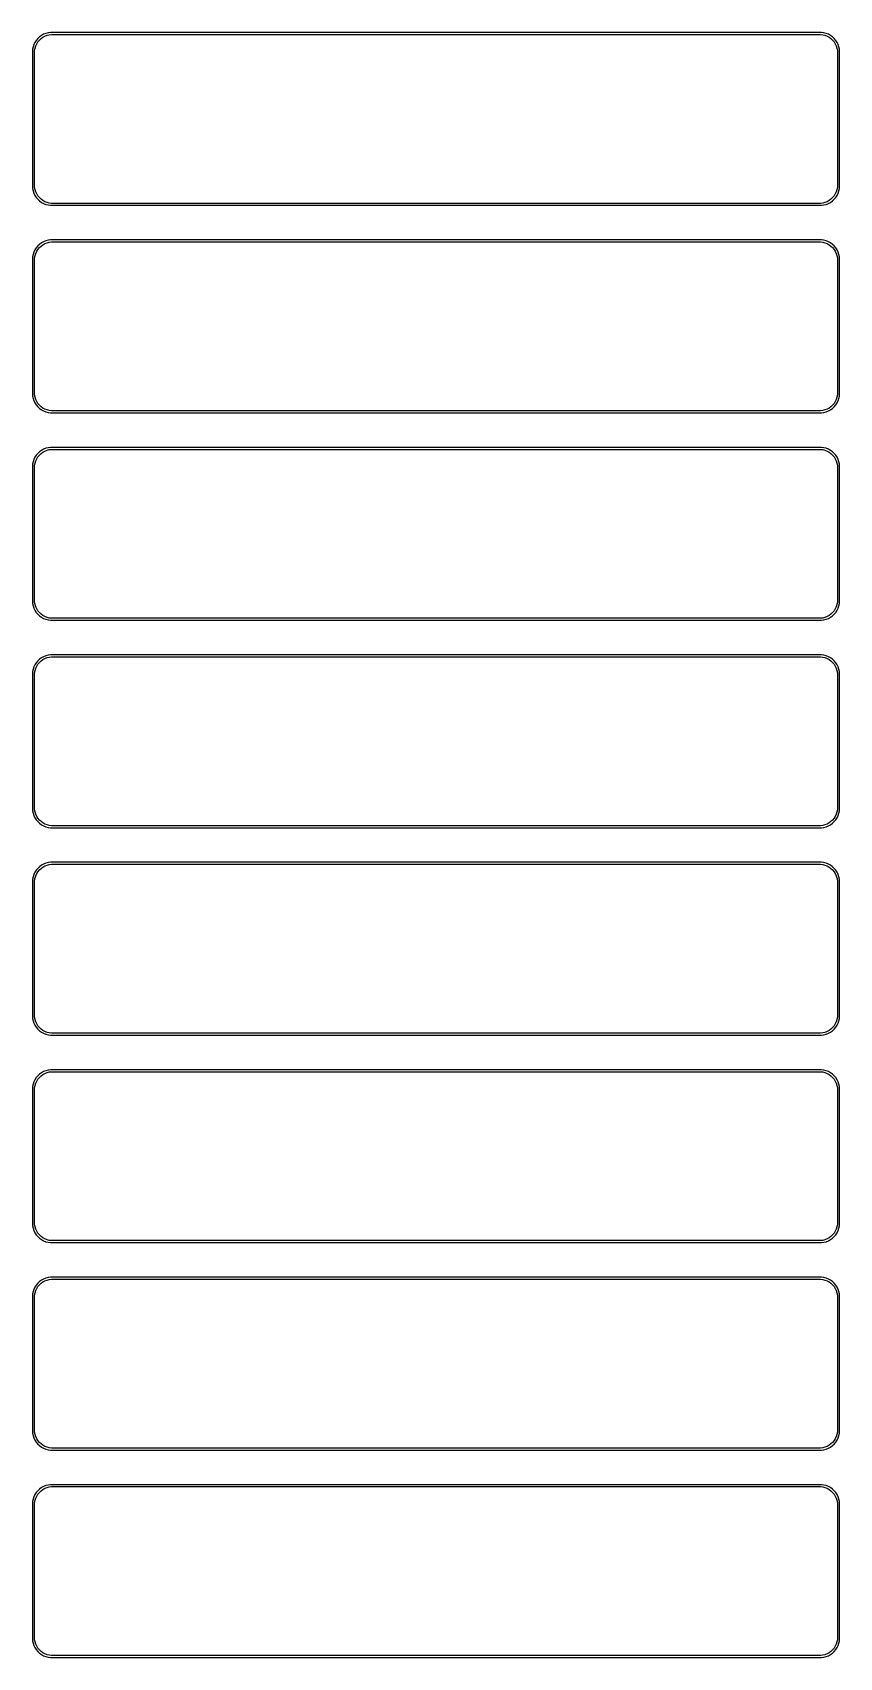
# Model space of a CAD drawing. Header units: metres. Extents: x -105 to 105, y 788 to 1588.
# Drawn here: x -105 to 105, y 1165.5 to 1588.5 of the extents above; entities that cross this region are included whole.
import ezdxf

# ---------------------------------------------------------------- set-up
doc = ezdxf.new("R2010")
doc.units = ezdxf.units.M

msp = doc.modelspace()

# ---------------------------------------------------------------- linework, layer by layer
for p, q in [((-104.045, 1586.44), (-104.382, 1585.91)), ((-103.645, 1586.92), (-104.045, 1586.44)), ((-103.187, 1587.35), (-103.645, 1586.92)), ((-103.593, 1586.04), (-103.213, 1586.5)), ((-103.213, 1586.5), (-102.778, 1586.91)), ((-102.679, 1587.72), (-103.187, 1587.35)), ((-102.778, 1586.91), (-102.295, 1587.26)), ((-102.129, 1588.02), (-102.679, 1587.72)), ((-102.295, 1587.26), (-101.772, 1587.55)), ((-101.545, 1588.26), (-102.129, 1588.02)), ((-101.772, 1587.55), (-101.218, 1587.77)), ((-100.937, 1588.41), (-101.545, 1588.26)), ((-101.218, 1587.77), (-100.64, 1587.92)), ((-100.314, 1588.49), (-100.937, 1588.41)), ((-100.64, 1587.92), (-100.048, 1587.99)), ((100.314, 1588.49), (-100.314, 1588.49)), ((-100.048, 1587.99), (100.048, 1587.99)), ((100.048, 1587.99), (100.64, 1587.92)), ((100.937, 1588.41), (100.314, 1588.49)), ((100.64, 1587.92), (101.218, 1587.77)), ((101.545, 1588.26), (100.937, 1588.41)), ((101.218, 1587.77), (101.772, 1587.55)), ((102.129, 1588.02), (101.545, 1588.26)), ((101.772, 1587.55), (102.295, 1587.26)), ((102.679, 1587.72), (102.129, 1588.02)), ((102.295, 1587.26), (102.778, 1586.91)), ((103.187, 1587.35), (102.679, 1587.72)), ((102.778, 1586.91), (103.213, 1586.5)), ((103.645, 1586.92), (103.187, 1587.35)), ((103.213, 1586.5), (103.593, 1586.04)), ((104.045, 1586.44), (103.645, 1586.92)), ((104.382, 1585.91), (104.045, 1586.44)), ((-104.961, 1584.13), (-105, 1583.5)), ((-105, 1583.5), (-105, 1548.5)), ((-104.843, 1584.74), (-104.961, 1584.13)), ((-104.649, 1585.34), (-104.843, 1584.74)), ((-104.382, 1585.91), (-104.649, 1585.34)), ((-104.5, 1583.25), (-104.463, 1583.85)), ((-104.5, 1548.75), (-104.5, 1583.25)), ((-104.463, 1583.85), (-104.351, 1584.43)), ((-104.351, 1584.43), (-104.166, 1585)), ((-104.166, 1585), (-103.912, 1585.54)), ((-103.912, 1585.54), (-103.593, 1586.04)), ((103.593, 1586.04), (103.912, 1585.54)), ((103.912, 1585.54), (104.166, 1585)), ((104.166, 1585), (104.351, 1584.43)), ((104.351, 1584.43), (104.463, 1583.85)), ((104.649, 1585.34), (104.382, 1585.91)), ((104.463, 1583.85), (104.5, 1583.25)), ((104.5, 1583.25), (104.5, 1548.75)), ((104.843, 1584.74), (104.649, 1585.34)), ((104.961, 1584.13), (104.843, 1584.74)), ((105, 1583.5), (104.961, 1584.13)), ((105, 1548.5), (105, 1583.5)), ((-105, 1548.5), (-104.961, 1547.87)), ((-104.463, 1548.15), (-104.5, 1548.75)), ((-104.351, 1547.57), (-104.463, 1548.15)), ((104.463, 1548.15), (104.351, 1547.57)), ((104.5, 1548.75), (104.463, 1548.15)), ((104.961, 1547.87), (105, 1548.5)), ((-104.961, 1547.87), (-104.843, 1547.26)), ((-104.843, 1547.26), (-104.649, 1546.66)), ((-104.649, 1546.66), (-104.382, 1546.09)), ((-104.382, 1546.09), (-104.045, 1545.56)), ((-104.166, 1547), (-104.351, 1547.57)), ((-103.912, 1546.46), (-104.166, 1547)), ((-104.045, 1545.56), (-103.645, 1545.08)), ((-103.593, 1545.96), (-103.912, 1546.46)), ((-103.645, 1545.08), (-103.187, 1544.65)), ((-103.213, 1545.5), (-103.593, 1545.96)), ((-102.778, 1545.09), (-103.213, 1545.5)), ((-103.187, 1544.65), (-102.679, 1544.28)), ((-102.295, 1544.74), (-102.778, 1545.09)), ((-102.679, 1544.28), (-102.129, 1543.98)), ((-101.772, 1544.45), (-102.295, 1544.74)), ((-102.129, 1543.98), (-101.545, 1543.74)), ((-101.218, 1544.23), (-101.772, 1544.45)), ((-100.64, 1544.08), (-101.218, 1544.23)), ((-100.048, 1544.01), (-100.64, 1544.08)), ((100.048, 1544.01), (-100.048, 1544.01)), ((100.64, 1544.08), (100.048, 1544.01)), ((101.218, 1544.23), (100.64, 1544.08)), ((101.772, 1544.45), (101.218, 1544.23)), ((101.545, 1543.74), (102.129, 1543.98)), ((102.295, 1544.74), (101.772, 1544.45)), ((102.129, 1543.98), (102.679, 1544.28)), ((102.778, 1545.09), (102.295, 1544.74)), ((102.679, 1544.28), (103.187, 1544.65)), ((103.213, 1545.5), (102.778, 1545.09)), ((103.187, 1544.65), (103.645, 1545.08)), ((103.593, 1545.96), (103.213, 1545.5)), ((103.912, 1546.46), (103.593, 1545.96)), ((103.645, 1545.08), (104.045, 1545.56)), ((104.166, 1547), (103.912, 1546.46)), ((104.045, 1545.56), (104.382, 1546.09)), ((104.351, 1547.57), (104.166, 1547)), ((104.382, 1546.09), (104.649, 1546.66)), ((104.649, 1546.66), (104.843, 1547.26)), ((104.843, 1547.26), (104.961, 1547.87)), ((-101.545, 1543.74), (-100.937, 1543.59)), ((-100.937, 1543.59), (-100.314, 1543.51)), ((-100.314, 1543.51), (100.314, 1543.51)), ((100.314, 1543.51), (100.937, 1543.59)), ((100.937, 1543.59), (101.545, 1543.74)), ((-104.649, 1531.34), (-104.843, 1530.74)), ((-104.382, 1531.91), (-104.649, 1531.34)), ((-104.045, 1532.44), (-104.382, 1531.91)), ((-104.166, 1531), (-103.912, 1531.54)), ((-103.645, 1532.92), (-104.045, 1532.44)), ((-103.912, 1531.54), (-103.593, 1532.04)), ((-103.187, 1533.35), (-103.645, 1532.92)), ((-103.593, 1532.04), (-103.213, 1532.5)), ((-103.213, 1532.5), (-102.778, 1532.91)), ((-102.679, 1533.72), (-103.187, 1533.35)), ((-102.778, 1532.91), (-102.295, 1533.26)), ((-102.129, 1534.02), (-102.679, 1533.72)), ((-102.295, 1533.26), (-101.772, 1533.55)), ((-101.545, 1534.26), (-102.129, 1534.02)), ((-101.772, 1533.55), (-101.218, 1533.77)), ((-100.937, 1534.41), (-101.545, 1534.26)), ((-101.218, 1533.77), (-100.64, 1533.92)), ((-100.314, 1534.49), (-100.937, 1534.41)), ((-100.64, 1533.92), (-100.048, 1533.99)), ((100.314, 1534.49), (-100.314, 1534.49)), ((-100.048, 1533.99), (100.048, 1533.99)), ((100.048, 1533.99), (100.64, 1533.92)), ((100.937, 1534.41), (100.314, 1534.49)), ((100.64, 1533.92), (101.218, 1533.77)), ((101.545, 1534.26), (100.937, 1534.41)), ((101.218, 1533.77), (101.772, 1533.55)), ((102.129, 1534.02), (101.545, 1534.26)), ((101.772, 1533.55), (102.295, 1533.26)), ((102.679, 1533.72), (102.129, 1534.02)), ((102.295, 1533.26), (102.778, 1532.91)), ((103.187, 1533.35), (102.679, 1533.72)), ((102.778, 1532.91), (103.213, 1532.5)), ((103.645, 1532.92), (103.187, 1533.35)), ((103.213, 1532.5), (103.593, 1532.04)), ((103.593, 1532.04), (103.912, 1531.54)), ((104.045, 1532.44), (103.645, 1532.92)), ((103.912, 1531.54), (104.166, 1531)), ((104.382, 1531.91), (104.045, 1532.44)), ((104.649, 1531.34), (104.382, 1531.91)), ((104.843, 1530.74), (104.649, 1531.34)), ((-104.961, 1530.13), (-105, 1529.5)), ((-105, 1529.5), (-105, 1494.5)), ((-104.843, 1530.74), (-104.961, 1530.13)), ((-104.5, 1529.25), (-104.463, 1529.85)), ((-104.5, 1494.75), (-104.5, 1529.25)), ((-104.463, 1529.85), (-104.351, 1530.43)), ((-104.351, 1530.43), (-104.166, 1531)), ((104.166, 1531), (104.351, 1530.43)), ((104.351, 1530.43), (104.463, 1529.85)), ((104.463, 1529.85), (104.5, 1529.25)), ((104.5, 1529.25), (104.5, 1494.75)), ((104.961, 1530.13), (104.843, 1530.74)), ((105, 1529.5), (104.961, 1530.13)), ((105, 1494.5), (105, 1529.5)), ((-105, 1494.5), (-104.961, 1493.87)), ((-104.961, 1493.87), (-104.843, 1493.26)), ((-104.843, 1493.26), (-104.649, 1492.66)), ((-104.463, 1494.15), (-104.5, 1494.75)), ((-104.351, 1493.57), (-104.463, 1494.15)), ((-104.166, 1493), (-104.351, 1493.57)), ((104.351, 1493.57), (104.166, 1493)), ((104.463, 1494.15), (104.351, 1493.57)), ((104.5, 1494.75), (104.463, 1494.15)), ((104.649, 1492.66), (104.843, 1493.26)), ((104.843, 1493.26), (104.961, 1493.87)), ((104.961, 1493.87), (105, 1494.5)), ((-104.649, 1492.66), (-104.382, 1492.09)), ((-104.382, 1492.09), (-104.045, 1491.56)), ((-103.912, 1492.46), (-104.166, 1493)), ((-104.045, 1491.56), (-103.645, 1491.08)), ((-103.593, 1491.96), (-103.912, 1492.46)), ((-103.645, 1491.08), (-103.187, 1490.65)), ((-103.213, 1491.5), (-103.593, 1491.96)), ((-102.778, 1491.09), (-103.213, 1491.5)), ((-103.187, 1490.65), (-102.679, 1490.28)), ((-102.295, 1490.74), (-102.778, 1491.09)), ((-102.679, 1490.28), (-102.129, 1489.98)), ((-101.772, 1490.45), (-102.295, 1490.74)), ((-102.129, 1489.98), (-101.545, 1489.74)), ((-101.218, 1490.23), (-101.772, 1490.45)), ((-101.545, 1489.74), (-100.937, 1489.59)), ((-100.64, 1490.08), (-101.218, 1490.23)), ((-100.937, 1489.59), (-100.314, 1489.51)), ((-100.048, 1490.01), (-100.64, 1490.08)), ((-100.314, 1489.51), (100.314, 1489.51)), ((100.048, 1490.01), (-100.048, 1490.01)), ((100.64, 1490.08), (100.048, 1490.01)), ((100.314, 1489.51), (100.937, 1489.59)), ((101.218, 1490.23), (100.64, 1490.08)), ((100.937, 1489.59), (101.545, 1489.74)), ((101.772, 1490.45), (101.218, 1490.23)), ((101.545, 1489.74), (102.129, 1489.98)), ((102.295, 1490.74), (101.772, 1490.45)), ((102.129, 1489.98), (102.679, 1490.28)), ((102.778, 1491.09), (102.295, 1490.74)), ((102.679, 1490.28), (103.187, 1490.65)), ((103.213, 1491.5), (102.778, 1491.09)), ((103.187, 1490.65), (103.645, 1491.08)), ((103.593, 1491.96), (103.213, 1491.5)), ((103.912, 1492.46), (103.593, 1491.96)), ((103.645, 1491.08), (104.045, 1491.56)), ((104.166, 1493), (103.912, 1492.46)), ((104.045, 1491.56), (104.382, 1492.09)), ((104.382, 1492.09), (104.649, 1492.66)), ((-100.314, 1480.49), (-100.937, 1480.41)), ((100.314, 1480.49), (-100.314, 1480.49)), ((100.937, 1480.41), (100.314, 1480.49)), ((-104.843, 1476.74), (-104.961, 1476.13)), ((-104.649, 1477.34), (-104.843, 1476.74)), ((-104.382, 1477.91), (-104.649, 1477.34)), ((-104.463, 1475.85), (-104.351, 1476.43)), ((-104.045, 1478.44), (-104.382, 1477.91)), ((-104.351, 1476.43), (-104.166, 1477)), ((-104.166, 1477), (-103.912, 1477.54)), ((-103.645, 1478.92), (-104.045, 1478.44)), ((-103.912, 1477.54), (-103.593, 1478.04)), ((-103.187, 1479.35), (-103.645, 1478.92)), ((-103.593, 1478.04), (-103.213, 1478.5)), ((-103.213, 1478.5), (-102.778, 1478.91)), ((-102.679, 1479.72), (-103.187, 1479.35)), ((-102.778, 1478.91), (-102.295, 1479.26)), ((-102.129, 1480.02), (-102.679, 1479.72)), ((-102.295, 1479.26), (-101.772, 1479.55)), ((-101.545, 1480.26), (-102.129, 1480.02)), ((-101.772, 1479.55), (-101.218, 1479.77)), ((-100.937, 1480.41), (-101.545, 1480.26)), ((-101.218, 1479.77), (-100.64, 1479.92)), ((-100.64, 1479.92), (-100.048, 1479.99)), ((-100.048, 1479.99), (100.048, 1479.99)), ((100.048, 1479.99), (100.64, 1479.92)), ((100.64, 1479.92), (101.218, 1479.77)), ((101.545, 1480.26), (100.937, 1480.41)), ((101.218, 1479.77), (101.772, 1479.55)), ((102.129, 1480.02), (101.545, 1480.26)), ((101.772, 1479.55), (102.295, 1479.26)), ((102.679, 1479.72), (102.129, 1480.02)), ((102.295, 1479.26), (102.778, 1478.91)), ((103.187, 1479.35), (102.679, 1479.72)), ((102.778, 1478.91), (103.213, 1478.5)), ((103.645, 1478.92), (103.187, 1479.35)), ((103.213, 1478.5), (103.593, 1478.04)), ((103.593, 1478.04), (103.912, 1477.54)), ((104.045, 1478.44), (103.645, 1478.92)), ((103.912, 1477.54), (104.166, 1477)), ((104.382, 1477.91), (104.045, 1478.44)), ((104.166, 1477), (104.351, 1476.43)), ((104.351, 1476.43), (104.463, 1475.85)), ((104.649, 1477.34), (104.382, 1477.91)), ((104.843, 1476.74), (104.649, 1477.34)), ((104.961, 1476.13), (104.843, 1476.74)), ((-104.961, 1476.13), (-105, 1475.5)), ((-105, 1475.5), (-105, 1440.5)), ((-104.5, 1475.25), (-104.463, 1475.85)), ((-104.5, 1440.75), (-104.5, 1475.25)), ((104.463, 1475.85), (104.5, 1475.25)), ((104.5, 1475.25), (104.5, 1440.75)), ((105, 1475.5), (104.961, 1476.13)), ((105, 1440.5), (105, 1475.5)), ((-105, 1440.5), (-104.961, 1439.87)), ((-104.961, 1439.87), (-104.843, 1439.26)), ((-104.843, 1439.26), (-104.649, 1438.66)), ((-104.649, 1438.66), (-104.382, 1438.09)), ((-104.463, 1440.15), (-104.5, 1440.75)), ((-104.351, 1439.57), (-104.463, 1440.15)), ((-104.166, 1439), (-104.351, 1439.57)), ((-103.912, 1438.46), (-104.166, 1439)), ((-103.593, 1437.96), (-103.912, 1438.46)), ((103.912, 1438.46), (103.593, 1437.96)), ((104.166, 1439), (103.912, 1438.46)), ((104.351, 1439.57), (104.166, 1439)), ((104.463, 1440.15), (104.351, 1439.57)), ((104.382, 1438.09), (104.649, 1438.66)), ((104.5, 1440.75), (104.463, 1440.15)), ((104.649, 1438.66), (104.843, 1439.26)), ((104.843, 1439.26), (104.961, 1439.87)), ((104.961, 1439.87), (105, 1440.5)), ((-104.382, 1438.09), (-104.045, 1437.56)), ((-104.045, 1437.56), (-103.645, 1437.08)), ((-103.645, 1437.08), (-103.187, 1436.65)), ((-103.213, 1437.5), (-103.593, 1437.96)), ((-102.778, 1437.09), (-103.213, 1437.5)), ((-103.187, 1436.65), (-102.679, 1436.28)), ((-102.295, 1436.74), (-102.778, 1437.09)), ((-102.679, 1436.28), (-102.129, 1435.98)), ((-101.772, 1436.45), (-102.295, 1436.74)), ((-102.129, 1435.98), (-101.545, 1435.74)), ((-101.218, 1436.23), (-101.772, 1436.45)), ((-101.545, 1435.74), (-100.937, 1435.59)), ((-100.64, 1436.08), (-101.218, 1436.23)), ((-100.937, 1435.59), (-100.314, 1435.51)), ((-100.048, 1436.01), (-100.64, 1436.08)), ((-100.314, 1435.51), (100.314, 1435.51)), ((100.048, 1436.01), (-100.048, 1436.01)), ((100.64, 1436.08), (100.048, 1436.01)), ((100.314, 1435.51), (100.937, 1435.59)), ((101.218, 1436.23), (100.64, 1436.08)), ((100.937, 1435.59), (101.545, 1435.74)), ((101.772, 1436.45), (101.218, 1436.23)), ((101.545, 1435.74), (102.129, 1435.98)), ((102.295, 1436.74), (101.772, 1436.45)), ((102.129, 1435.98), (102.679, 1436.28)), ((102.778, 1437.09), (102.295, 1436.74)), ((102.679, 1436.28), (103.187, 1436.65)), ((103.213, 1437.5), (102.778, 1437.09)), ((103.187, 1436.65), (103.645, 1437.08)), ((103.593, 1437.96), (103.213, 1437.5)), ((103.645, 1437.08), (104.045, 1437.56)), ((104.045, 1437.56), (104.382, 1438.09)), ((-102.679, 1425.72), (-103.187, 1425.35)), ((-102.129, 1426.02), (-102.679, 1425.72)), ((-102.295, 1425.26), (-101.772, 1425.55)), ((-101.545, 1426.26), (-102.129, 1426.02)), ((-101.772, 1425.55), (-101.218, 1425.77)), ((-100.937, 1426.41), (-101.545, 1426.26)), ((-101.218, 1425.77), (-100.64, 1425.92)), ((-100.314, 1426.49), (-100.937, 1426.41)), ((-100.64, 1425.92), (-100.048, 1425.99)), ((100.314, 1426.49), (-100.314, 1426.49)), ((-100.048, 1425.99), (100.048, 1425.99)), ((100.048, 1425.99), (100.64, 1425.92)), ((100.937, 1426.41), (100.314, 1426.49)), ((100.64, 1425.92), (101.218, 1425.77)), ((101.545, 1426.26), (100.937, 1426.41)), ((101.218, 1425.77), (101.772, 1425.55)), ((102.129, 1426.02), (101.545, 1426.26)), ((101.772, 1425.55), (102.295, 1425.26)), ((102.679, 1425.72), (102.129, 1426.02)), ((103.187, 1425.35), (102.679, 1425.72)), ((-104.961, 1422.13), (-105, 1421.5)), ((-105, 1421.5), (-105, 1386.5)), ((-104.843, 1422.74), (-104.961, 1422.13)), ((-104.649, 1423.34), (-104.843, 1422.74)), ((-104.382, 1423.91), (-104.649, 1423.34)), ((-104.5, 1421.25), (-104.463, 1421.85)), ((-104.5, 1386.75), (-104.5, 1421.25)), ((-104.463, 1421.85), (-104.351, 1422.43)), ((-104.045, 1424.44), (-104.382, 1423.91)), ((-104.351, 1422.43), (-104.166, 1423)), ((-104.166, 1423), (-103.912, 1423.54)), ((-103.645, 1424.92), (-104.045, 1424.44)), ((-103.912, 1423.54), (-103.593, 1424.04)), ((-103.187, 1425.35), (-103.645, 1424.92)), ((-103.593, 1424.04), (-103.213, 1424.5)), ((-103.213, 1424.5), (-102.778, 1424.91)), ((-102.778, 1424.91), (-102.295, 1425.26)), ((102.295, 1425.26), (102.778, 1424.91)), ((102.778, 1424.91), (103.213, 1424.5)), ((103.645, 1424.92), (103.187, 1425.35)), ((103.213, 1424.5), (103.593, 1424.04)), ((103.593, 1424.04), (103.912, 1423.54)), ((104.045, 1424.44), (103.645, 1424.92)), ((103.912, 1423.54), (104.166, 1423)), ((104.382, 1423.91), (104.045, 1424.44)), ((104.166, 1423), (104.351, 1422.43)), ((104.351, 1422.43), (104.463, 1421.85)), ((104.649, 1423.34), (104.382, 1423.91)), ((104.463, 1421.85), (104.5, 1421.25)), ((104.5, 1421.25), (104.5, 1386.75)), ((104.843, 1422.74), (104.649, 1423.34)), ((104.961, 1422.13), (104.843, 1422.74)), ((105, 1421.5), (104.961, 1422.13)), ((105, 1386.5), (105, 1421.5)), ((-105, 1386.5), (-104.961, 1385.87)), ((-104.961, 1385.87), (-104.843, 1385.26)), ((-104.843, 1385.26), (-104.649, 1384.66)), ((-104.649, 1384.66), (-104.382, 1384.09)), ((-104.463, 1386.15), (-104.5, 1386.75)), ((-104.351, 1385.57), (-104.463, 1386.15)), ((-104.382, 1384.09), (-104.045, 1383.56)), ((-104.166, 1385), (-104.351, 1385.57)), ((-103.912, 1384.46), (-104.166, 1385)), ((-104.045, 1383.56), (-103.645, 1383.08)), ((-103.593, 1383.96), (-103.912, 1384.46)), ((-103.213, 1383.5), (-103.593, 1383.96)), ((-102.778, 1383.09), (-103.213, 1383.5)), ((103.213, 1383.5), (102.778, 1383.09)), ((103.593, 1383.96), (103.213, 1383.5)), ((103.912, 1384.46), (103.593, 1383.96)), ((103.645, 1383.08), (104.045, 1383.56)), ((104.166, 1385), (103.912, 1384.46)), ((104.045, 1383.56), (104.382, 1384.09)), ((104.351, 1385.57), (104.166, 1385)), ((104.463, 1386.15), (104.351, 1385.57)), ((104.382, 1384.09), (104.649, 1384.66)), ((104.5, 1386.75), (104.463, 1386.15)), ((104.649, 1384.66), (104.843, 1385.26)), ((104.843, 1385.26), (104.961, 1385.87)), ((104.961, 1385.87), (105, 1386.5)), ((-103.645, 1383.08), (-103.187, 1382.65)), ((-103.187, 1382.65), (-102.679, 1382.28)), ((-102.295, 1382.74), (-102.778, 1383.09)), ((-102.679, 1382.28), (-102.129, 1381.98)), ((-101.772, 1382.45), (-102.295, 1382.74)), ((-102.129, 1381.98), (-101.545, 1381.74)), ((-101.218, 1382.23), (-101.772, 1382.45)), ((-101.545, 1381.74), (-100.937, 1381.59)), ((-100.64, 1382.08), (-101.218, 1382.23)), ((-100.937, 1381.59), (-100.314, 1381.51)), ((-100.048, 1382.01), (-100.64, 1382.08)), ((-100.314, 1381.51), (100.314, 1381.51)), ((100.048, 1382.01), (-100.048, 1382.01)), ((100.64, 1382.08), (100.048, 1382.01)), ((100.314, 1381.51), (100.937, 1381.59)), ((101.218, 1382.23), (100.64, 1382.08)), ((100.937, 1381.59), (101.545, 1381.74)), ((101.772, 1382.45), (101.218, 1382.23)), ((101.545, 1381.74), (102.129, 1381.98)), ((102.295, 1382.74), (101.772, 1382.45)), ((102.129, 1381.98), (102.679, 1382.28)), ((102.778, 1383.09), (102.295, 1382.74)), ((102.679, 1382.28), (103.187, 1382.65)), ((103.187, 1382.65), (103.645, 1383.08)), ((-103.645, 1370.92), (-104.045, 1370.44)), ((-103.187, 1371.35), (-103.645, 1370.92)), ((-103.593, 1370.04), (-103.213, 1370.5)), ((-103.213, 1370.5), (-102.778, 1370.91)), ((-102.679, 1371.72), (-103.187, 1371.35)), ((-102.778, 1370.91), (-102.295, 1371.26)), ((-102.129, 1372.02), (-102.679, 1371.72)), ((-102.295, 1371.26), (-101.772, 1371.55)), ((-101.545, 1372.26), (-102.129, 1372.02)), ((-101.772, 1371.55), (-101.218, 1371.77)), ((-100.937, 1372.41), (-101.545, 1372.26)), ((-101.218, 1371.77), (-100.64, 1371.92)), ((-100.314, 1372.49), (-100.937, 1372.41)), ((-100.64, 1371.92), (-100.048, 1371.99)), ((100.314, 1372.49), (-100.314, 1372.49)), ((-100.048, 1371.99), (100.048, 1371.99)), ((100.048, 1371.99), (100.64, 1371.92)), ((100.937, 1372.41), (100.314, 1372.49)), ((100.64, 1371.92), (101.218, 1371.77)), ((101.545, 1372.26), (100.937, 1372.41)), ((101.218, 1371.77), (101.772, 1371.55)), ((102.129, 1372.02), (101.545, 1372.26)), ((101.772, 1371.55), (102.295, 1371.26)), ((102.679, 1371.72), (102.129, 1372.02)), ((102.295, 1371.26), (102.778, 1370.91)), ((103.187, 1371.35), (102.679, 1371.72)), ((102.778, 1370.91), (103.213, 1370.5)), ((103.645, 1370.92), (103.187, 1371.35)), ((103.213, 1370.5), (103.593, 1370.04)), ((104.045, 1370.44), (103.645, 1370.92)), ((-104.961, 1368.13), (-105, 1367.5)), ((-105, 1367.5), (-105, 1332.5)), ((-104.843, 1368.74), (-104.961, 1368.13)), ((-104.649, 1369.34), (-104.843, 1368.74)), ((-104.382, 1369.91), (-104.649, 1369.34)), ((-104.5, 1367.25), (-104.463, 1367.85)), ((-104.5, 1332.75), (-104.5, 1367.25)), ((-104.463, 1367.85), (-104.351, 1368.43)), ((-104.045, 1370.44), (-104.382, 1369.91)), ((-104.351, 1368.43), (-104.166, 1369)), ((-104.166, 1369), (-103.912, 1369.54)), ((-103.912, 1369.54), (-103.593, 1370.04)), ((103.593, 1370.04), (103.912, 1369.54)), ((103.912, 1369.54), (104.166, 1369)), ((104.382, 1369.91), (104.045, 1370.44)), ((104.166, 1369), (104.351, 1368.43)), ((104.351, 1368.43), (104.463, 1367.85)), ((104.649, 1369.34), (104.382, 1369.91)), ((104.463, 1367.85), (104.5, 1367.25)), ((104.5, 1367.25), (104.5, 1332.75)), ((104.843, 1368.74), (104.649, 1369.34)), ((104.961, 1368.13), (104.843, 1368.74)), ((105, 1367.5), (104.961, 1368.13)), ((105, 1332.5), (105, 1367.5)), ((-105, 1332.5), (-104.961, 1331.87)), ((-104.463, 1332.15), (-104.5, 1332.75)), ((104.5, 1332.75), (104.463, 1332.15)), ((104.961, 1331.87), (105, 1332.5)), ((-104.961, 1331.87), (-104.843, 1331.26)), ((-104.843, 1331.26), (-104.649, 1330.66)), ((-104.649, 1330.66), (-104.382, 1330.09)), ((-104.351, 1331.57), (-104.463, 1332.15)), ((-104.382, 1330.09), (-104.045, 1329.56)), ((-104.166, 1331), (-104.351, 1331.57)), ((-103.912, 1330.46), (-104.166, 1331)), ((-104.045, 1329.56), (-103.645, 1329.08)), ((-103.593, 1329.96), (-103.912, 1330.46)), ((-103.645, 1329.08), (-103.187, 1328.65)), ((-103.213, 1329.5), (-103.593, 1329.96)), ((-102.778, 1329.09), (-103.213, 1329.5)), ((-103.187, 1328.65), (-102.679, 1328.28)), ((-102.295, 1328.74), (-102.778, 1329.09)), ((-102.679, 1328.28), (-102.129, 1327.98)), ((-101.772, 1328.45), (-102.295, 1328.74)), ((-101.218, 1328.23), (-101.772, 1328.45)), ((-100.64, 1328.08), (-101.218, 1328.23)), ((101.218, 1328.23), (100.64, 1328.08)), ((101.772, 1328.45), (101.218, 1328.23)), ((102.295, 1328.74), (101.772, 1328.45)), ((102.129, 1327.98), (102.679, 1328.28)), ((102.778, 1329.09), (102.295, 1328.74)), ((102.679, 1328.28), (103.187, 1328.65)), ((103.213, 1329.5), (102.778, 1329.09)), ((103.187, 1328.65), (103.645, 1329.08)), ((103.593, 1329.96), (103.213, 1329.5)), ((103.912, 1330.46), (103.593, 1329.96)), ((103.645, 1329.08), (104.045, 1329.56)), ((104.166, 1331), (103.912, 1330.46)), ((104.045, 1329.56), (104.382, 1330.09)), ((104.351, 1331.57), (104.166, 1331)), ((104.463, 1332.15), (104.351, 1331.57)), ((104.382, 1330.09), (104.649, 1330.66)), ((104.649, 1330.66), (104.843, 1331.26)), ((104.843, 1331.26), (104.961, 1331.87)), ((-102.129, 1327.98), (-101.545, 1327.74)), ((-101.545, 1327.74), (-100.937, 1327.59)), ((-100.937, 1327.59), (-100.314, 1327.51)), ((-100.048, 1328.01), (-100.64, 1328.08)), ((-100.314, 1327.51), (100.314, 1327.51)), ((100.048, 1328.01), (-100.048, 1328.01)), ((100.64, 1328.08), (100.048, 1328.01)), ((100.314, 1327.51), (100.937, 1327.59)), ((100.937, 1327.59), (101.545, 1327.74)), ((101.545, 1327.74), (102.129, 1327.98)), ((-104.382, 1315.91), (-104.649, 1315.34)), ((-104.045, 1316.44), (-104.382, 1315.91)), ((-104.166, 1315), (-103.912, 1315.54)), ((-103.645, 1316.92), (-104.045, 1316.44)), ((-103.912, 1315.54), (-103.593, 1316.04)), ((-103.187, 1317.35), (-103.645, 1316.92)), ((-103.593, 1316.04), (-103.213, 1316.5)), ((-103.213, 1316.5), (-102.778, 1316.91)), ((-102.679, 1317.72), (-103.187, 1317.35)), ((-102.778, 1316.91), (-102.295, 1317.26)), ((-102.129, 1318.02), (-102.679, 1317.72)), ((-102.295, 1317.26), (-101.772, 1317.55)), ((-101.545, 1318.26), (-102.129, 1318.02)), ((-101.772, 1317.55), (-101.218, 1317.77)), ((-100.937, 1318.41), (-101.545, 1318.26)), ((-101.218, 1317.77), (-100.64, 1317.92)), ((-100.314, 1318.49), (-100.937, 1318.41)), ((-100.64, 1317.92), (-100.048, 1317.99)), ((100.314, 1318.49), (-100.314, 1318.49)), ((-100.048, 1317.99), (100.048, 1317.99)), ((100.048, 1317.99), (100.64, 1317.92)), ((100.937, 1318.41), (100.314, 1318.49)), ((100.64, 1317.92), (101.218, 1317.77)), ((101.545, 1318.26), (100.937, 1318.41)), ((101.218, 1317.77), (101.772, 1317.55)), ((102.129, 1318.02), (101.545, 1318.26)), ((101.772, 1317.55), (102.295, 1317.26)), ((102.679, 1317.72), (102.129, 1318.02)), ((102.295, 1317.26), (102.778, 1316.91)), ((103.187, 1317.35), (102.679, 1317.72)), ((102.778, 1316.91), (103.213, 1316.5)), ((103.645, 1316.92), (103.187, 1317.35)), ((103.213, 1316.5), (103.593, 1316.04)), ((103.593, 1316.04), (103.912, 1315.54)), ((104.045, 1316.44), (103.645, 1316.92)), ((103.912, 1315.54), (104.166, 1315)), ((104.382, 1315.91), (104.045, 1316.44)), ((104.649, 1315.34), (104.382, 1315.91)), ((-104.961, 1314.13), (-105, 1313.5)), ((-105, 1313.5), (-105, 1278.5)), ((-104.843, 1314.74), (-104.961, 1314.13)), ((-104.649, 1315.34), (-104.843, 1314.74)), ((-104.5, 1313.25), (-104.463, 1313.85)), ((-104.5, 1278.75), (-104.5, 1313.25)), ((-104.463, 1313.85), (-104.351, 1314.43)), ((-104.351, 1314.43), (-104.166, 1315)), ((104.166, 1315), (104.351, 1314.43)), ((104.351, 1314.43), (104.463, 1313.85)), ((104.463, 1313.85), (104.5, 1313.25)), ((104.5, 1313.25), (104.5, 1278.75)), ((104.843, 1314.74), (104.649, 1315.34)), ((104.961, 1314.13), (104.843, 1314.74)), ((105, 1313.5), (104.961, 1314.13)), ((105, 1278.5), (105, 1313.5)), ((-105, 1278.5), (-104.961, 1277.87)), ((-104.961, 1277.87), (-104.843, 1277.26)), ((-104.463, 1278.15), (-104.5, 1278.75)), ((-104.351, 1277.57), (-104.463, 1278.15)), ((-104.166, 1277), (-104.351, 1277.57)), ((104.351, 1277.57), (104.166, 1277)), ((104.463, 1278.15), (104.351, 1277.57)), ((104.5, 1278.75), (104.463, 1278.15)), ((104.843, 1277.26), (104.961, 1277.87)), ((104.961, 1277.87), (105, 1278.5)), ((-104.843, 1277.26), (-104.649, 1276.66)), ((-104.649, 1276.66), (-104.382, 1276.09)), ((-104.382, 1276.09), (-104.045, 1275.56)), ((-103.912, 1276.46), (-104.166, 1277)), ((-104.045, 1275.56), (-103.645, 1275.08)), ((-103.593, 1275.96), (-103.912, 1276.46)), ((-103.645, 1275.08), (-103.187, 1274.65)), ((-103.213, 1275.5), (-103.593, 1275.96)), ((-102.778, 1275.09), (-103.213, 1275.5)), ((-103.187, 1274.65), (-102.679, 1274.28)), ((-102.295, 1274.74), (-102.778, 1275.09)), ((-102.679, 1274.28), (-102.129, 1273.98)), ((-101.772, 1274.45), (-102.295, 1274.74)), ((-102.129, 1273.98), (-101.545, 1273.74)), ((-101.218, 1274.23), (-101.772, 1274.45)), ((-101.545, 1273.74), (-100.937, 1273.59)), ((-100.64, 1274.08), (-101.218, 1274.23)), ((-100.937, 1273.59), (-100.314, 1273.51)), ((-100.048, 1274.01), (-100.64, 1274.08)), ((-100.314, 1273.51), (100.314, 1273.51)), ((100.048, 1274.01), (-100.048, 1274.01)), ((100.64, 1274.08), (100.048, 1274.01)), ((100.314, 1273.51), (100.937, 1273.59)), ((101.218, 1274.23), (100.64, 1274.08)), ((100.937, 1273.59), (101.545, 1273.74)), ((101.772, 1274.45), (101.218, 1274.23)), ((101.545, 1273.74), (102.129, 1273.98)), ((102.295, 1274.74), (101.772, 1274.45)), ((102.129, 1273.98), (102.679, 1274.28)), ((102.778, 1275.09), (102.295, 1274.74)), ((102.679, 1274.28), (103.187, 1274.65)), ((103.213, 1275.5), (102.778, 1275.09)), ((103.187, 1274.65), (103.645, 1275.08)), ((103.593, 1275.96), (103.213, 1275.5)), ((103.912, 1276.46), (103.593, 1275.96)), ((103.645, 1275.08), (104.045, 1275.56)), ((104.166, 1277), (103.912, 1276.46)), ((104.045, 1275.56), (104.382, 1276.09)), ((104.382, 1276.09), (104.649, 1276.66)), ((104.649, 1276.66), (104.843, 1277.26)), ((-104.843, 1260.74), (-104.961, 1260.13)), ((-104.649, 1261.34), (-104.843, 1260.74)), ((-104.382, 1261.91), (-104.649, 1261.34)), ((-104.045, 1262.44), (-104.382, 1261.91)), ((-104.351, 1260.43), (-104.166, 1261)), ((-104.166, 1261), (-103.912, 1261.54)), ((-103.645, 1262.92), (-104.045, 1262.44)), ((-103.912, 1261.54), (-103.593, 1262.04)), ((-103.187, 1263.35), (-103.645, 1262.92)), ((-103.593, 1262.04), (-103.213, 1262.5)), ((-103.213, 1262.5), (-102.778, 1262.91)), ((-102.679, 1263.72), (-103.187, 1263.35)), ((-102.778, 1262.91), (-102.295, 1263.26)), ((-102.129, 1264.02), (-102.679, 1263.72)), ((-102.295, 1263.26), (-101.772, 1263.55)), ((-101.545, 1264.26), (-102.129, 1264.02)), ((-101.772, 1263.55), (-101.218, 1263.77)), ((-100.937, 1264.41), (-101.545, 1264.26)), ((-101.218, 1263.77), (-100.64, 1263.92)), ((-100.314, 1264.49), (-100.937, 1264.41)), ((-100.64, 1263.92), (-100.048, 1263.99)), ((100.314, 1264.49), (-100.314, 1264.49)), ((-100.048, 1263.99), (100.048, 1263.99)), ((100.048, 1263.99), (100.64, 1263.92)), ((100.937, 1264.41), (100.314, 1264.49)), ((100.64, 1263.92), (101.218, 1263.77)), ((101.545, 1264.26), (100.937, 1264.41)), ((101.218, 1263.77), (101.772, 1263.55)), ((102.129, 1264.02), (101.545, 1264.26)), ((101.772, 1263.55), (102.295, 1263.26)), ((102.679, 1263.72), (102.129, 1264.02)), ((102.295, 1263.26), (102.778, 1262.91)), ((103.187, 1263.35), (102.679, 1263.72)), ((102.778, 1262.91), (103.213, 1262.5)), ((103.645, 1262.92), (103.187, 1263.35)), ((103.213, 1262.5), (103.593, 1262.04)), ((103.593, 1262.04), (103.912, 1261.54)), ((104.045, 1262.44), (103.645, 1262.92)), ((103.912, 1261.54), (104.166, 1261)), ((104.382, 1261.91), (104.045, 1262.44)), ((104.166, 1261), (104.351, 1260.43)), ((104.649, 1261.34), (104.382, 1261.91)), ((104.843, 1260.74), (104.649, 1261.34)), ((104.961, 1260.13), (104.843, 1260.74)), ((-104.961, 1260.13), (-105, 1259.5)), ((-105, 1259.5), (-105, 1224.5)), ((-104.5, 1259.25), (-104.463, 1259.85)), ((-104.5, 1224.75), (-104.5, 1259.25)), ((-104.463, 1259.85), (-104.351, 1260.43)), ((104.351, 1260.43), (104.463, 1259.85)), ((104.463, 1259.85), (104.5, 1259.25)), ((104.5, 1259.25), (104.5, 1224.75)), ((105, 1259.5), (104.961, 1260.13)), ((105, 1224.5), (105, 1259.5)), ((-105, 1224.5), (-104.961, 1223.87)), ((-104.961, 1223.87), (-104.843, 1223.26)), ((-104.843, 1223.26), (-104.649, 1222.66)), ((-104.649, 1222.66), (-104.382, 1222.09)), ((-104.463, 1224.15), (-104.5, 1224.75)), ((-104.351, 1223.57), (-104.463, 1224.15)), ((-104.166, 1223), (-104.351, 1223.57)), ((-103.912, 1222.46), (-104.166, 1223)), ((-103.593, 1221.96), (-103.912, 1222.46)), ((103.912, 1222.46), (103.593, 1221.96)), ((104.166, 1223), (103.912, 1222.46)), ((104.351, 1223.57), (104.166, 1223)), ((104.463, 1224.15), (104.351, 1223.57)), ((104.382, 1222.09), (104.649, 1222.66)), ((104.5, 1224.75), (104.463, 1224.15)), ((104.649, 1222.66), (104.843, 1223.26)), ((104.843, 1223.26), (104.961, 1223.87)), ((104.961, 1223.87), (105, 1224.5)), ((-104.382, 1222.09), (-104.045, 1221.56)), ((-104.045, 1221.56), (-103.645, 1221.08)), ((-103.645, 1221.08), (-103.187, 1220.65)), ((-103.213, 1221.5), (-103.593, 1221.96)), ((-102.778, 1221.09), (-103.213, 1221.5)), ((-103.187, 1220.65), (-102.679, 1220.28)), ((-102.295, 1220.74), (-102.778, 1221.09)), ((-102.679, 1220.28), (-102.129, 1219.98)), ((-101.772, 1220.45), (-102.295, 1220.74)), ((-102.129, 1219.98), (-101.545, 1219.74)), ((-101.218, 1220.23), (-101.772, 1220.45)), ((-101.545, 1219.74), (-100.937, 1219.59)), ((-100.64, 1220.08), (-101.218, 1220.23)), ((-100.937, 1219.59), (-100.314, 1219.51)), ((-100.048, 1220.01), (-100.64, 1220.08)), ((-100.314, 1219.51), (100.314, 1219.51)), ((100.048, 1220.01), (-100.048, 1220.01)), ((100.64, 1220.08), (100.048, 1220.01)), ((100.314, 1219.51), (100.937, 1219.59)), ((101.218, 1220.23), (100.64, 1220.08)), ((100.937, 1219.59), (101.545, 1219.74)), ((101.772, 1220.45), (101.218, 1220.23)), ((101.545, 1219.74), (102.129, 1219.98)), ((102.295, 1220.74), (101.772, 1220.45)), ((102.129, 1219.98), (102.679, 1220.28)), ((102.778, 1221.09), (102.295, 1220.74)), ((102.679, 1220.28), (103.187, 1220.65)), ((103.213, 1221.5), (102.778, 1221.09)), ((103.187, 1220.65), (103.645, 1221.08)), ((103.593, 1221.96), (103.213, 1221.5)), ((103.645, 1221.08), (104.045, 1221.56)), ((104.045, 1221.56), (104.382, 1222.09)), ((-102.129, 1210.02), (-102.679, 1209.72)), ((-101.545, 1210.26), (-102.129, 1210.02)), ((-101.772, 1209.55), (-101.218, 1209.77)), ((-100.937, 1210.41), (-101.545, 1210.26)), ((-101.218, 1209.77), (-100.64, 1209.92)), ((-100.314, 1210.49), (-100.937, 1210.41)), ((-100.64, 1209.92), (-100.048, 1209.99)), ((100.314, 1210.49), (-100.314, 1210.49)), ((-100.048, 1209.99), (100.048, 1209.99)), ((100.048, 1209.99), (100.64, 1209.92)), ((100.937, 1210.41), (100.314, 1210.49)), ((100.64, 1209.92), (101.218, 1209.77)), ((101.545, 1210.26), (100.937, 1210.41)), ((101.218, 1209.77), (101.772, 1209.55)), ((102.129, 1210.02), (101.545, 1210.26)), ((102.679, 1209.72), (102.129, 1210.02)), ((-104.961, 1206.13), (-105, 1205.5)), ((-105, 1205.5), (-105, 1170.5)), ((-104.843, 1206.74), (-104.961, 1206.13)), ((-104.649, 1207.34), (-104.843, 1206.74)), ((-104.382, 1207.91), (-104.649, 1207.34)), ((-104.5, 1205.25), (-104.463, 1205.85)), ((-104.463, 1205.85), (-104.351, 1206.43)), ((-104.045, 1208.44), (-104.382, 1207.91)), ((-104.351, 1206.43), (-104.166, 1207)), ((-104.166, 1207), (-103.912, 1207.54)), ((-103.645, 1208.92), (-104.045, 1208.44)), ((-103.912, 1207.54), (-103.593, 1208.04)), ((-103.187, 1209.35), (-103.645, 1208.92)), ((-103.593, 1208.04), (-103.213, 1208.5)), ((-103.213, 1208.5), (-102.778, 1208.91)), ((-102.679, 1209.72), (-103.187, 1209.35)), ((-102.778, 1208.91), (-102.295, 1209.26)), ((-102.295, 1209.26), (-101.772, 1209.55)), ((101.772, 1209.55), (102.295, 1209.26)), ((102.295, 1209.26), (102.778, 1208.91)), ((103.187, 1209.35), (102.679, 1209.72)), ((102.778, 1208.91), (103.213, 1208.5)), ((103.645, 1208.92), (103.187, 1209.35)), ((103.213, 1208.5), (103.593, 1208.04)), ((103.593, 1208.04), (103.912, 1207.54)), ((104.045, 1208.44), (103.645, 1208.92)), ((103.912, 1207.54), (104.166, 1207)), ((104.382, 1207.91), (104.045, 1208.44)), ((104.166, 1207), (104.351, 1206.43)), ((104.351, 1206.43), (104.463, 1205.85)), ((104.649, 1207.34), (104.382, 1207.91)), ((104.463, 1205.85), (104.5, 1205.25)), ((104.843, 1206.74), (104.649, 1207.34)), ((104.961, 1206.13), (104.843, 1206.74)), ((105, 1205.5), (104.961, 1206.13)), ((105, 1170.5), (105, 1205.5)), ((-104.5, 1170.75), (-104.5, 1205.25)), ((104.5, 1205.25), (104.5, 1170.75)), ((-105, 1170.5), (-104.961, 1169.87)), ((-104.961, 1169.87), (-104.843, 1169.26)), ((-104.843, 1169.26), (-104.649, 1168.66)), ((-104.649, 1168.66), (-104.382, 1168.09)), ((-104.463, 1170.15), (-104.5, 1170.75)), ((-104.351, 1169.57), (-104.463, 1170.15)), ((-104.382, 1168.09), (-104.045, 1167.56)), ((-104.166, 1169), (-104.351, 1169.57)), ((-103.912, 1168.46), (-104.166, 1169)), ((-104.045, 1167.56), (-103.645, 1167.08)), ((-103.593, 1167.96), (-103.912, 1168.46)), ((-103.213, 1167.5), (-103.593, 1167.96)), ((-102.778, 1167.09), (-103.213, 1167.5)), ((103.213, 1167.5), (102.778, 1167.09)), ((103.593, 1167.96), (103.213, 1167.5)), ((103.912, 1168.46), (103.593, 1167.96)), ((103.645, 1167.08), (104.045, 1167.56)), ((104.166, 1169), (103.912, 1168.46)), ((104.045, 1167.56), (104.382, 1168.09)), ((104.351, 1169.57), (104.166, 1169)), ((104.463, 1170.15), (104.351, 1169.57)), ((104.382, 1168.09), (104.649, 1168.66)), ((104.5, 1170.75), (104.463, 1170.15)), ((104.649, 1168.66), (104.843, 1169.26)), ((104.843, 1169.26), (104.961, 1169.87)), ((104.961, 1169.87), (105, 1170.5)), ((-103.645, 1167.08), (-103.187, 1166.65)), ((-103.187, 1166.65), (-102.679, 1166.28)), ((-102.295, 1166.74), (-102.778, 1167.09)), ((-102.679, 1166.28), (-102.129, 1165.98)), ((-101.772, 1166.45), (-102.295, 1166.74)), ((-102.129, 1165.98), (-101.545, 1165.74)), ((-101.218, 1166.23), (-101.772, 1166.45)), ((-101.545, 1165.74), (-100.937, 1165.59)), ((-100.64, 1166.08), (-101.218, 1166.23)), ((-100.937, 1165.59), (-100.314, 1165.51)), ((-100.048, 1166.01), (-100.64, 1166.08)), ((-100.314, 1165.51), (100.314, 1165.51)), ((100.048, 1166.01), (-100.048, 1166.01)), ((100.64, 1166.08), (100.048, 1166.01)), ((100.314, 1165.51), (100.937, 1165.59)), ((101.218, 1166.23), (100.64, 1166.08)), ((100.937, 1165.59), (101.545, 1165.74)), ((101.772, 1166.45), (101.218, 1166.23)), ((101.545, 1165.74), (102.129, 1165.98)), ((102.295, 1166.74), (101.772, 1166.45)), ((102.129, 1165.98), (102.679, 1166.28)), ((102.778, 1167.09), (102.295, 1166.74)), ((102.679, 1166.28), (103.187, 1166.65)), ((103.187, 1166.65), (103.645, 1167.08))]:
    msp.add_line(p, q)

doc.saveas('drawing.dxf')
